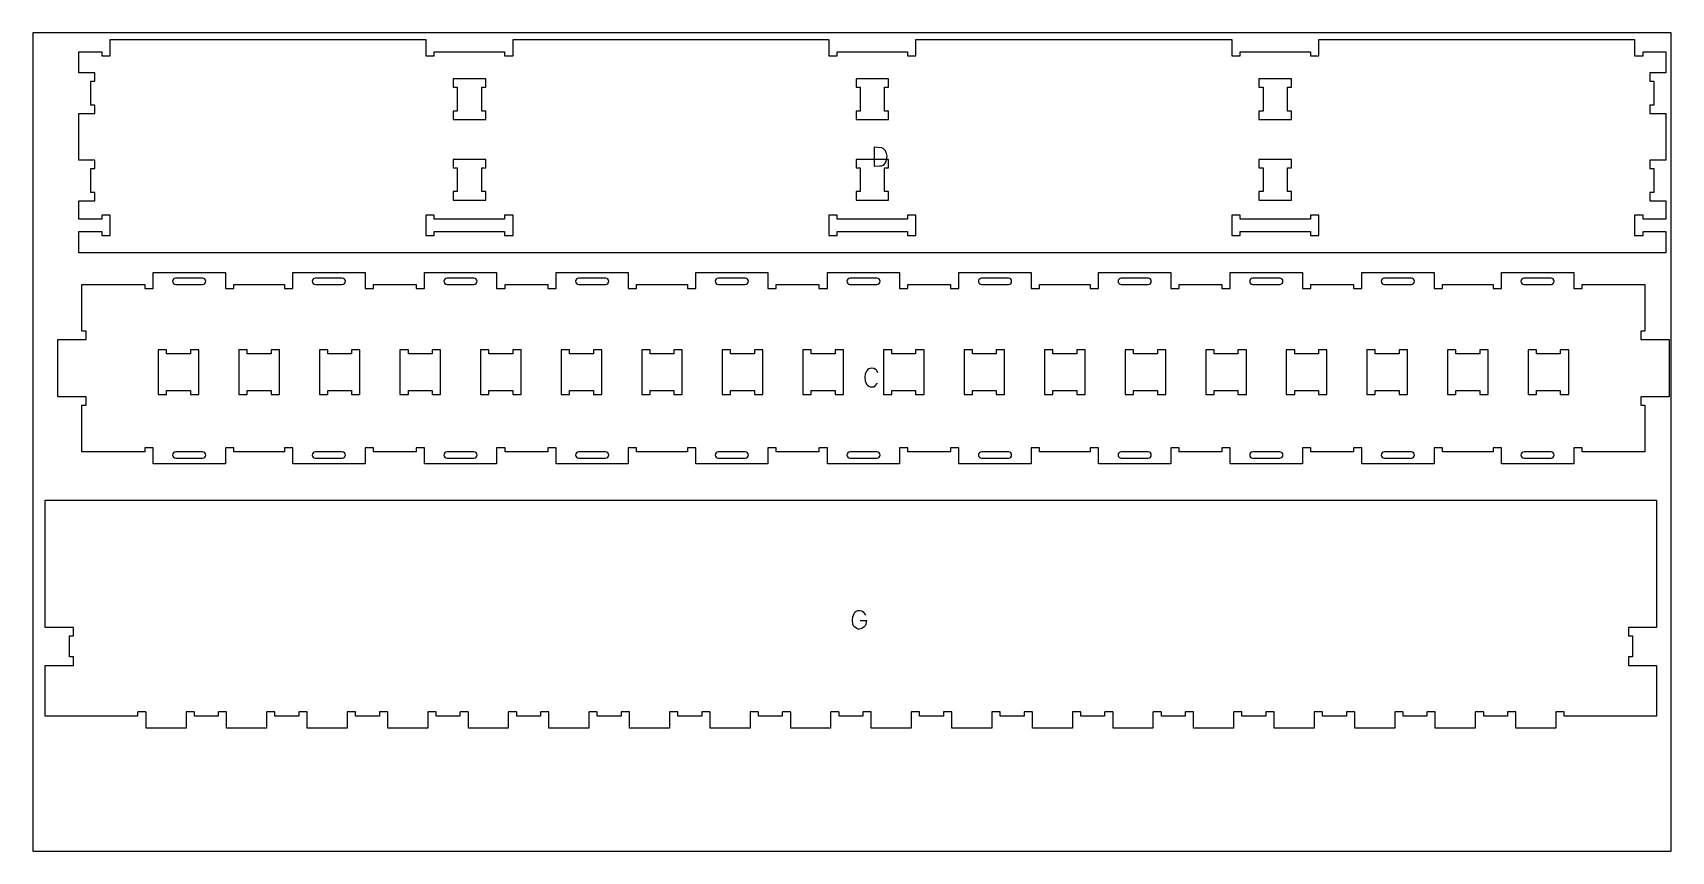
# Model space of a CAD drawing. Header units: millimetres. Extents: x -1220 to 1220, y -2590 to 4787.
# Drawn here: x -1220 to 1220, y -2590 to -1370 of the extents above; entities that cross this region are included whole.
import ezdxf

# ---------------------------------------------------------------- set-up
doc = ezdxf.new("R2010")
doc.units = ezdxf.units.MM
for name, color, linetype, true_color in [('0_SHEET_SPRUCEPLY_2440X122', 1, 'Continuous', 0xff0000), ('1_ANYTOOL_1MMDEEP_LABELS_S', 2, 'Continuous', 0xffff00), ('3_ANYTOOL_CUTTHROUGH_INSID', 4, 'Continuous', 0x00ffff), ('4_ANYTOOL_CUTTHROUGH_OUTSI', 5, 'Continuous', 0x0000ff)]:
    doc.layers.add(name, color=color, linetype=linetype, true_color=true_color)

msp = doc.modelspace()

# ---------------------------------------------------------------- linework, layer by layer
at = {"layer": '0_SHEET_SPRUCEPLY_2440X122'}
msp.add_lwpolyline([(-1220, -1370), (-1220, -2590), (1220, -2590), (1220, -1370)], close=True, dxfattribs=at)
at = {"layer": '1_ANYTOOL_1MMDEEP_LABELS_S'}
msp.add_lwpolyline([(33.1, -1540.7), (33.1, -1568.7), (41.1, -1568.6), (43.9, -1568.3), (46.3, -1567.4), (48.3, -1566), (49.7, -1564), (51.6, -1559.2), (52.2, -1554.1), (51.6, -1549.8), (49.8, -1545.8), (46.6, -1542.3), (44.6, -1541.4)], close=True, dxfattribs=at)
msp.add_lwpolyline([(38.7, -1876.9, 0.131103), (35.1, -1871.9), (32.6, -1870.4), (29.5, -1869.9), (27, -1870.2), (24.9, -1871), (23.1, -1872.4), (21.7, -1874.3), (19.7, -1878.9), (19.1, -1883.9), (19.7, -1889), (21.7, -1893.6), (23.2, -1895.5), (25.1, -1896.9), (27.3, -1897.7), (29.8, -1897.9), (32.4, -1897.6), (34.7, -1896.4), (38, -1892.5)], format="xyb", dxfattribs=at)
msp.add_lwpolyline([(12.3, -2246.1), (21.4, -2246.1), (20.4, -2251.7), (19.4, -2253.9), (17.9, -2255.7), (14.5, -2258.2), (10.8, -2259), (8.9, -2258.8), (7, -2258.2), (3.7, -2255.7), (2.3, -2253.9), (1.3, -2251.5), (0.5, -2245.5), (1.1, -2240.5), (3, -2235.7), (4.4, -2233.6), (6.3, -2232.2), (8.7, -2231.3), (11.4, -2231), (14.4, -2231.5), (16.8, -2233.1), (20.3, -2237.9)], dxfattribs=at)
at = {"layer": '3_ANYTOOL_CUTTHROUGH_INSID'}
for points in [[(-545.4, -1486.8), (-551.4, -1486.8), (-551.4, -1451.3), (-545.4, -1451.3), (-545.4, -1438.8), (-593.9, -1438.8), (-593.9, -1451.3), (-587.9, -1451.3), (-587.9, -1486.8), (-593.9, -1486.8), (-593.9, -1499.3), (-545.4, -1499.3)], [(54.6, -1486.8), (48.6, -1486.8), (48.6, -1451.3), (54.6, -1451.3), (54.6, -1438.8), (6.1, -1438.8), (6.1, -1451.3), (12.1, -1451.3), (12.1, -1486.8), (6.1, -1486.8), (6.1, -1499.3), (54.6, -1499.3)], [(654.6, -1486.8), (648.6, -1486.8), (648.6, -1451.3), (654.6, -1451.3), (654.6, -1438.8), (606.1, -1438.8), (606.1, -1451.3), (612.1, -1451.3), (612.1, -1486.8), (606.1, -1486.8), (606.1, -1499.3), (654.6, -1499.3)], [(-545.4, -1606.8), (-551.4, -1606.8), (-551.4, -1571.3), (-545.4, -1571.3), (-545.4, -1558.8), (-593.9, -1558.8), (-593.9, -1571.3), (-587.9, -1571.3), (-587.9, -1606.8), (-593.9, -1606.8), (-593.9, -1619.3), (-545.4, -1619.3)], [(54.6, -1606.8), (48.6, -1606.8), (48.6, -1571.3), (54.6, -1571.3), (54.6, -1558.8), (6.1, -1558.8), (6.1, -1571.3), (12.1, -1571.3), (12.1, -1606.8), (6.1, -1606.8), (6.1, -1619.3), (54.6, -1619.3)], [(654.6, -1606.8), (648.6, -1606.8), (648.6, -1571.3), (654.6, -1571.3), (654.6, -1558.8), (606.1, -1558.8), (606.1, -1571.3), (612.1, -1571.3), (612.1, -1606.8), (606.1, -1606.8), (606.1, -1619.3), (654.6, -1619.3)], [(-634.5, -1672.3), (-622, -1672.3), (-622, -1666.3), (-517.3, -1666.3), (-517.3, -1672.3), (-504.8, -1672.3), (-504.8, -1641.8), (-517.3, -1641.8), (-517.3, -1647.8), (-622, -1647.8), (-622, -1641.8), (-634.5, -1641.8)], [(-34.5, -1672.3), (-22, -1672.3), (-22, -1666.3), (82.7, -1666.3), (82.7, -1672.3), (95.2, -1672.3), (95.2, -1641.8), (82.7, -1641.8), (82.7, -1647.8), (-22, -1647.8), (-22, -1641.8), (-34.5, -1641.8)], [(565.5, -1672.3), (578, -1672.3), (578, -1666.3), (682.7, -1666.3), (682.7, -1672.3), (695.2, -1672.3), (695.2, -1641.8), (682.7, -1641.8), (682.7, -1647.8), (578, -1647.8), (578, -1641.8), (565.5, -1641.8)], [(-1020.7, -1903.2), (-985.2, -1903.2), (-985.2, -1909.2), (-972.7, -1909.2), (-972.7, -1842.7), (-985.2, -1842.7), (-985.2, -1848.7), (-1020.7, -1848.7), (-1020.7, -1842.7), (-1033.2, -1842.7), (-1033.2, -1909.2), (-1020.7, -1909.2)], [(-900.7, -1903.2), (-865.2, -1903.2), (-865.2, -1909.2), (-852.7, -1909.2), (-852.7, -1842.7), (-865.2, -1842.7), (-865.2, -1848.7), (-900.7, -1848.7), (-900.7, -1842.7), (-913.2, -1842.7), (-913.2, -1909.2), (-900.7, -1909.2)], [(-780.7, -1903.2), (-745.2, -1903.2), (-745.2, -1909.2), (-732.7, -1909.2), (-732.7, -1842.7), (-745.2, -1842.7), (-745.2, -1848.7), (-780.7, -1848.7), (-780.7, -1842.7), (-793.2, -1842.7), (-793.2, -1909.2), (-780.7, -1909.2)], [(-660.7, -1903.2), (-625.2, -1903.2), (-625.2, -1909.2), (-612.7, -1909.2), (-612.7, -1842.7), (-625.2, -1842.7), (-625.2, -1848.7), (-660.7, -1848.7), (-660.7, -1842.7), (-673.2, -1842.7), (-673.2, -1909.2), (-660.7, -1909.2)], [(-540.7, -1903.2), (-505.2, -1903.2), (-505.2, -1909.2), (-492.7, -1909.2), (-492.7, -1842.7), (-505.2, -1842.7), (-505.2, -1848.7), (-540.7, -1848.7), (-540.7, -1842.7), (-553.2, -1842.7), (-553.2, -1909.2), (-540.7, -1909.2)], [(-420.7, -1903.2), (-385.2, -1903.2), (-385.2, -1909.2), (-372.7, -1909.2), (-372.7, -1842.7), (-385.2, -1842.7), (-385.2, -1848.7), (-420.7, -1848.7), (-420.7, -1842.7), (-433.2, -1842.7), (-433.2, -1909.2), (-420.7, -1909.2)], [(-300.7, -1903.2), (-265.2, -1903.2), (-265.2, -1909.2), (-252.7, -1909.2), (-252.7, -1842.7), (-265.2, -1842.7), (-265.2, -1848.7), (-300.7, -1848.7), (-300.7, -1842.7), (-313.2, -1842.7), (-313.2, -1909.2), (-300.7, -1909.2)], [(-180.7, -1903.2), (-145.2, -1903.2), (-145.2, -1909.2), (-132.7, -1909.2), (-132.7, -1842.7), (-145.2, -1842.7), (-145.2, -1848.7), (-180.7, -1848.7), (-180.7, -1842.7), (-193.2, -1842.7), (-193.2, -1909.2), (-180.7, -1909.2)], [(-60.7, -1903.2), (-25.2, -1903.2), (-25.2, -1909.2), (-12.7, -1909.2), (-12.7, -1842.7), (-25.2, -1842.7), (-25.2, -1848.7), (-60.7, -1848.7), (-60.7, -1842.7), (-73.2, -1842.7), (-73.2, -1909.2), (-60.7, -1909.2)], [(59.3, -1909.2), (59.3, -1903.2), (94.8, -1903.2), (94.8, -1909.2), (107.3, -1909.2), (107.3, -1842.7), (94.8, -1842.7), (94.8, -1848.7), (59.3, -1848.7), (59.3, -1842.7), (46.8, -1842.7), (46.8, -1909.2)], [(179.3, -1909.2), (179.3, -1903.2), (214.8, -1903.2), (214.8, -1909.2), (227.3, -1909.2), (227.3, -1842.7), (214.8, -1842.7), (214.8, -1848.7), (179.3, -1848.7), (179.3, -1842.7), (166.8, -1842.7), (166.8, -1909.2)], [(299.3, -1909.2), (299.3, -1903.2), (334.8, -1903.2), (334.8, -1909.2), (347.3, -1909.2), (347.3, -1842.7), (334.8, -1842.7), (334.8, -1848.7), (299.3, -1848.7), (299.3, -1842.7), (286.8, -1842.7), (286.8, -1909.2)], [(419.3, -1909.2), (419.3, -1903.2), (454.8, -1903.2), (454.8, -1909.2), (467.3, -1909.2), (467.3, -1842.7), (454.8, -1842.7), (454.8, -1848.7), (419.3, -1848.7), (419.3, -1842.7), (406.8, -1842.7), (406.8, -1909.2)], [(539.3, -1909.2), (539.3, -1903.2), (574.8, -1903.2), (574.8, -1909.2), (587.3, -1909.2), (587.3, -1842.7), (574.8, -1842.7), (574.8, -1848.7), (539.3, -1848.7), (539.3, -1842.7), (526.8, -1842.7), (526.8, -1909.2)], [(659.3, -1909.2), (659.3, -1903.2), (694.8, -1903.2), (694.8, -1909.2), (707.3, -1909.2), (707.3, -1842.7), (694.8, -1842.7), (694.8, -1848.7), (659.3, -1848.7), (659.3, -1842.7), (646.8, -1842.7), (646.8, -1909.2)], [(779.3, -1909.2), (779.3, -1903.2), (814.8, -1903.2), (814.8, -1909.2), (827.3, -1909.2), (827.3, -1842.7), (814.8, -1842.7), (814.8, -1848.7), (779.3, -1848.7), (779.3, -1842.7), (766.8, -1842.7), (766.8, -1909.2)], [(899.3, -1909.2), (899.3, -1903.2), (934.8, -1903.2), (934.8, -1909.2), (947.3, -1909.2), (947.3, -1842.7), (934.8, -1842.7), (934.8, -1848.7), (899.3, -1848.7), (899.3, -1842.7), (886.8, -1842.7), (886.8, -1909.2)], [(1019.3, -1909.2), (1019.3, -1903.2), (1054.8, -1903.2), (1054.8, -1909.2), (1067.3, -1909.2), (1067.3, -1842.7), (1054.8, -1842.7), (1054.8, -1848.7), (1019.3, -1848.7), (1019.3, -1842.7), (1006.8, -1842.7), (1006.8, -1909.2)]]:
    msp.add_lwpolyline(points, close=True, dxfattribs=at)
for points in [[(-967, -1745.2, 1), (-967, -1735.7), (-1007, -1735.7, 1), (-1007, -1745.2)], [(-759, -1745.2, 1), (-759, -1735.7), (-799, -1735.7, 1), (-799, -1745.2)], [(-563, -1745.2, 1), (-563, -1735.7), (-603, -1735.7, 1), (-603, -1745.2)], [(-367, -1745.2, 1), (-367, -1735.7), (-407, -1735.7, 1), (-407, -1745.2)], [(-159, -1745.2, 1), (-159, -1735.7), (-199, -1735.7, 1), (-199, -1745.2)], [(-3, -1745.2), (37, -1745.2, 1), (37, -1735.7), (-3, -1735.7, 1)], [(193, -1745.2), (233, -1745.2, 1), (233, -1735.7), (193, -1735.7, 1)], [(401, -1745.2), (441, -1745.2, 1), (441, -1735.7), (401, -1735.7, 1)], [(597, -1745.2), (637, -1745.2, 1), (637, -1735.7), (597, -1735.7, 1)], [(793, -1745.2), (833, -1745.2, 1), (833, -1735.7), (793, -1735.7, 1)], [(1001, -1745.2), (1041, -1745.2, 1), (1041, -1735.7), (1001, -1735.7, 1)], [(-967, -1994.7), (-1007, -1994.7, 1), (-1007, -2004.2), (-967, -2004.2, 1)], [(-759, -1994.7), (-799, -1994.7, 1), (-799, -2004.2), (-759, -2004.2, 1)], [(-563, -1994.7), (-603, -1994.7, 1), (-603, -2004.2), (-563, -2004.2, 1)], [(-367, -1994.7), (-407, -1994.7, 1), (-407, -2004.2), (-367, -2004.2, 1)], [(-159, -1994.7), (-199, -1994.7, 1), (-199, -2004.2), (-159, -2004.2, 1)], [(-3, -1994.7, 1), (-3, -2004.2), (37, -2004.2, 1), (37, -1994.7)], [(193, -1994.7, 1), (193, -2004.2), (233, -2004.2, 1), (233, -1994.7)], [(401, -1994.7, 1), (401, -2004.2), (441, -2004.2, 1), (441, -1994.7)], [(597, -1994.7, 1), (597, -2004.2), (637, -2004.2, 1), (637, -1994.7)], [(793, -1994.7, 1), (793, -2004.2), (833, -2004.2, 1), (833, -1994.7)], [(1001, -1994.7, 1), (1001, -2004.2), (1041, -2004.2, 1), (1041, -1994.7)]]:
    msp.add_lwpolyline(points, format="xyb", close=True, dxfattribs=at)
at = {"layer": '4_ANYTOOL_CUTTHROUGH_OUTSI'}
for points in [[(565.5, -1404.1, 0.414214), (565.7, -1404.3), (577.7, -1404.3, 0.414214), (578, -1404.1), (578, -1398.3), (682.7, -1398.3), (682.7, -1404.1, 0.414214), (682.9, -1404.3), (694.9, -1404.3, 0.414214), (695.2, -1404.1), (695.2, -1380.3), (1165.5, -1380.3), (1165.5, -1404.1, 0.414214), (1165.7, -1404.3), (1177.7, -1404.3, 0.414214), (1178, -1404.1), (1178, -1398.3), (1212.1, -1398.3), (1212.1, -1429.8), (1188.3, -1429.8, 0.414214), (1188.1, -1430.1), (1188.1, -1442.1, 0.414214), (1188.3, -1442.3), (1194.1, -1442.3), (1194.1, -1477.8), (1188.3, -1477.8, 0.414214), (1188.1, -1478.1), (1188.1, -1490.1, 0.414214), (1188.3, -1490.3), (1212.1, -1490.3), (1212.1, -1559.8), (1188.3, -1559.8, 0.414214), (1188.1, -1560.1), (1188.1, -1572.1, 0.414214), (1188.3, -1572.3), (1194.1, -1572.3), (1194.1, -1608.3), (1188.3, -1608.3, 0.414221), (1188.1, -1608.6), (1188.1, -1620.1, 0.414206), (1188.3, -1620.3), (1212.1, -1620.3), (1212.1, -1647.8), (1178, -1647.8), (1178, -1642.1, 0.414214), (1177.7, -1641.8), (1165.7, -1641.8, 0.414214), (1165.5, -1642.1), (1165.5, -1672.1, 0.414214), (1165.7, -1672.3), (1177.7, -1672.3, 0.414214), (1178, -1672.1), (1178, -1666.3), (1212.1, -1666.3), (1212.1, -1697.8), (-1151.4, -1697.8), (-1151.4, -1666.3), (-1117.3, -1666.3), (-1117.3, -1672.1, 0.414214), (-1117.1, -1672.3), (-1105.1, -1672.3, 0.414214), (-1104.8, -1672.1), (-1104.8, -1642.1, 0.414214), (-1105.1, -1641.8), (-1117.1, -1641.8, 0.414214), (-1117.3, -1642.1), (-1117.3, -1647.8), (-1151.4, -1647.8), (-1151.4, -1620.3), (-1127.7, -1620.3, 0.414206), (-1127.4, -1620.1), (-1127.4, -1608.6, 0.414221), (-1127.7, -1608.3), (-1133.4, -1608.3), (-1133.4, -1572.3), (-1127.7, -1572.3, 0.414214), (-1127.4, -1572.1), (-1127.4, -1560.1, 0.414214), (-1127.7, -1559.8), (-1151.4, -1559.8), (-1151.4, -1490.3), (-1127.7, -1490.3, 0.414214), (-1127.4, -1490.1), (-1127.4, -1478.1, 0.414214), (-1127.7, -1477.8), (-1133.4, -1477.8), (-1133.4, -1442.3), (-1127.7, -1442.3, 0.414214), (-1127.4, -1442.1), (-1127.4, -1430.1, 0.414214), (-1127.7, -1429.8), (-1151.4, -1429.8), (-1151.4, -1398.3), (-1117.3, -1398.3), (-1117.3, -1404.1, 0.414214), (-1117.1, -1404.3), (-1105.1, -1404.3, 0.414214), (-1104.8, -1404.1), (-1104.8, -1380.3), (-634.5, -1380.3), (-634.5, -1404.1, 0.414214), (-634.3, -1404.3), (-622.3, -1404.3, 0.414214), (-622, -1404.1), (-622, -1398.3), (-517.3, -1398.3), (-517.3, -1404.1, 0.414214), (-517.1, -1404.3), (-505.1, -1404.3, 0.414214), (-504.8, -1404.1), (-504.8, -1380.3), (-34.5, -1380.3), (-34.5, -1404.1, 0.414214), (-34.3, -1404.3), (-22.3, -1404.3, 0.414214), (-22, -1404.1), (-22, -1398.3), (82.7, -1398.3), (82.7, -1404.1, 0.414214), (82.9, -1404.3), (94.9, -1404.3, 0.414214), (95.2, -1404.1), (95.2, -1380.3), (565.5, -1380.3)], [(-112.7, -1988.9, 0.414214), (-113, -1988.7), (-125, -1988.7, 0.414214), (-125.2, -1988.9), (-125.2, -2012.7), (-232.7, -2012.7), (-232.7, -1988.9, 0.414214), (-233, -1988.7), (-245, -1988.7, 0.414214), (-245.2, -1988.9), (-245.2, -1994.7), (-320.7, -1994.7), (-320.7, -1988.9, 0.414214), (-321, -1988.7), (-333, -1988.7, 0.414214), (-333.2, -1988.9), (-333.2, -2012.7), (-440.7, -2012.7), (-440.7, -1988.9, 0.414214), (-441, -1988.7), (-453, -1988.7, 0.414214), (-453.2, -1988.9), (-453.2, -1994.7), (-516.7, -1994.7), (-516.7, -1989, 0.414214), (-517, -1988.7), (-529, -1988.7, 0.414214), (-529.2, -1989), (-529.2, -2012.7), (-636.7, -2012.7), (-636.7, -1989, 0.414214), (-637, -1988.7), (-649, -1988.7, 0.414214), (-649.2, -1989), (-649.2, -1994.7), (-712.7, -1994.7), (-712.7, -1988.9, 0.414214), (-713, -1988.7), (-725, -1988.7, 0.414214), (-725.2, -1988.9), (-725.2, -2012.7), (-832.7, -2012.7), (-832.7, -1988.9, 0.414214), (-833, -1988.7), (-845, -1988.7, 0.414214), (-845.2, -1988.9), (-845.2, -1994.7), (-920.7, -1994.7), (-920.7, -1988.9, 0.414214), (-921, -1988.7), (-933, -1988.7, 0.414214), (-933.2, -1988.9), (-933.2, -2012.7), (-1040.7, -2012.7), (-1040.7, -1988.9, 0.414214), (-1041, -1988.7), (-1053, -1988.7, 0.414214), (-1053.2, -1988.9), (-1053.2, -1994.7), (-1146.7, -1994.7), (-1146.7, -1925.2), (-1141, -1925.2, 0.414214), (-1140.7, -1924.9), (-1140.7, -1912.9, 0.414214), (-1141, -1912.7), (-1182.7, -1912.7), (-1182.7, -1827.2), (-1141, -1827.2, 0.414214), (-1140.7, -1826.9), (-1140.7, -1814.9, 0.414214), (-1141, -1814.7), (-1146.7, -1814.7), (-1146.7, -1745.2), (-1053.2, -1745.2), (-1053.2, -1750.9, 0.414214), (-1053, -1751.2), (-1041, -1751.2, 0.414214), (-1040.7, -1750.9), (-1040.7, -1727.2), (-933.2, -1727.2), (-933.2, -1750.9, 0.414214), (-933, -1751.2), (-921, -1751.2, 0.414214), (-920.7, -1750.9), (-920.7, -1745.2), (-845.2, -1745.2), (-845.2, -1750.9, 0.414214), (-845, -1751.2), (-833, -1751.2, 0.414214), (-832.7, -1750.9), (-832.7, -1727.2), (-725.2, -1727.2), (-725.2, -1750.9, 0.414214), (-725, -1751.2), (-713, -1751.2, 0.414214), (-712.7, -1750.9), (-712.7, -1745.2), (-649.2, -1745.2), (-649.2, -1750.9, 0.414214), (-649, -1751.2), (-637, -1751.2, 0.414214), (-636.7, -1750.9), (-636.7, -1727.2), (-529.2, -1727.2), (-529.2, -1750.9, 0.414214), (-529, -1751.2), (-517, -1751.2, 0.414214), (-516.7, -1750.9), (-516.7, -1745.2), (-453.2, -1745.2), (-453.2, -1750.9, 0.414214), (-453, -1751.2), (-441, -1751.2, 0.414214), (-440.7, -1750.9), (-440.7, -1727.2), (-333.2, -1727.2), (-333.2, -1750.9, 0.414214), (-333, -1751.2), (-321, -1751.2, 0.414214), (-320.7, -1750.9), (-320.7, -1745.2), (-245.2, -1745.2), (-245.2, -1750.9, 0.414214), (-245, -1751.2), (-233, -1751.2, 0.414214), (-232.7, -1750.9), (-232.7, -1727.2), (-125.2, -1727.2), (-125.2, -1750.9, 0.414214), (-125, -1751.2), (-113, -1751.2, 0.414214), (-112.7, -1750.9), (-112.7, -1745.2), (-49.2, -1745.2), (-49.2, -1750.9, 0.414214), (-49, -1751.2), (-37, -1751.2, 0.414214), (-36.7, -1750.9), (-36.7, -1727.2), (70.8, -1727.2), (70.8, -1750.9, 0.414214), (71, -1751.2), (83, -1751.2, 0.414214), (83.3, -1750.9), (83.3, -1745.2), (146.8, -1745.2), (146.8, -1750.9, 0.414214), (147, -1751.2), (159, -1751.2, 0.414214), (159.3, -1750.9), (159.3, -1727.2), (266.8, -1727.2), (266.8, -1750.9, 0.414214), (267, -1751.2), (279, -1751.2, 0.414214), (279.3, -1750.9), (279.3, -1745.2), (354.8, -1745.2), (354.8, -1750.9, 0.414214), (355, -1751.2), (367, -1751.2, 0.414214), (367.3, -1750.9), (367.3, -1727.2), (474.8, -1727.2), (474.8, -1750.9, 0.414214), (475, -1751.2), (487, -1751.2, 0.414214), (487.3, -1750.9), (487.3, -1745.2), (550.8, -1745.2), (550.8, -1750.9, 0.414214), (551, -1751.2), (563, -1751.2, 0.414214), (563.3, -1750.9), (563.3, -1727.2), (670.8, -1727.2), (670.8, -1750.9, 0.414214), (671, -1751.2), (683, -1751.2, 0.414214), (683.3, -1750.9), (683.3, -1745.2), (746.8, -1745.2), (746.8, -1750.9, 0.414214), (747, -1751.2), (759, -1751.2, 0.414214), (759.3, -1750.9), (759.3, -1727.2), (866.8, -1727.2), (866.8, -1750.9, 0.414214), (867, -1751.2), (879, -1751.2, 0.414214), (879.3, -1750.9), (879.3, -1745.2), (954.8, -1745.2), (954.8, -1750.9, 0.414214), (955, -1751.2), (967, -1751.2, 0.414214), (967.3, -1750.9), (967.3, -1727.2), (1074.8, -1727.2), (1074.8, -1750.9, 0.414214), (1075, -1751.2), (1087, -1751.2, 0.414214), (1087.3, -1750.9), (1087.3, -1745.2), (1180.8, -1745.2), (1180.8, -1814.7), (1175, -1814.7, 0.414214), (1174.8, -1814.9), (1174.8, -1826.9, 0.414214), (1175, -1827.2), (1216.8, -1827.2), (1216.8, -1912.7), (1175, -1912.7, 0.414214), (1174.8, -1912.9), (1174.8, -1924.9, 0.414214), (1175, -1925.2), (1180.8, -1925.2), (1180.8, -1994.7), (1087.3, -1994.7), (1087.3, -1988.9, 0.414214), (1087, -1988.7), (1075, -1988.7, 0.414214), (1074.8, -1988.9), (1074.8, -2012.7), (967.3, -2012.7), (967.3, -1988.9, 0.414214), (967, -1988.7), (955, -1988.7, 0.414214), (954.8, -1988.9), (954.8, -1994.7), (879.3, -1994.7), (879.3, -1988.9, 0.414214), (879, -1988.7), (867, -1988.7, 0.414214), (866.8, -1988.9), (866.8, -2012.7), (759.3, -2012.7), (759.3, -1988.9, 0.414214), (759, -1988.7), (747, -1988.7, 0.414214), (746.8, -1988.9), (746.8, -1994.7), (683.3, -1994.7), (683.3, -1989, 0.414214), (683, -1988.7), (671, -1988.7, 0.414214), (670.8, -1989), (670.8, -2012.7), (563.3, -2012.7), (563.3, -1989, 0.414214), (563, -1988.7), (551, -1988.7, 0.414214), (550.8, -1989), (550.8, -1994.7), (487.3, -1994.7), (487.3, -1988.9, 0.414214), (487, -1988.7), (475, -1988.7, 0.414214), (474.8, -1988.9), (474.8, -2012.7), (367.3, -2012.7), (367.3, -1988.9, 0.414214), (367, -1988.7), (355, -1988.7, 0.414214), (354.8, -1988.9), (354.8, -1994.7), (279.3, -1994.7), (279.3, -1988.9, 0.414214), (279, -1988.7), (267, -1988.7, 0.414214), (266.8, -1988.9), (266.8, -2012.7), (159.3, -2012.7), (159.3, -1988.9, 0.414214), (159, -1988.7), (147, -1988.7, 0.414214), (146.8, -1988.9), (146.8, -1994.7), (83.3, -1994.7), (83.3, -1988.9, 0.414214), (83, -1988.7), (71, -1988.7, 0.414214), (70.8, -1988.9), (70.8, -2012.7), (-36.7, -2012.7), (-36.7, -1988.9, 0.414214), (-37, -1988.7), (-49, -1988.7, 0.414214), (-49.2, -1988.9), (-49.2, -1994.7), (-112.7, -1994.7)], [(1060.7, -2382.7, 0.414214), (1060.5, -2382.4), (1048.5, -2382.4, 0.414214), (1048.2, -2382.7), (1048.2, -2406.4), (988.7, -2406.4), (988.7, -2382.7, 0.414214), (988.5, -2382.4), (976.5, -2382.4, 0.414214), (976.2, -2382.7), (976.2, -2388.4), (940.7, -2388.4), (940.7, -2382.7, 0.414214), (940.5, -2382.4), (928.5, -2382.4, 0.414214), (928.2, -2382.7), (928.2, -2406.4), (868.7, -2406.4), (868.7, -2382.7, 0.414214), (868.5, -2382.4), (856.5, -2382.4, 0.414214), (856.2, -2382.7), (856.2, -2388.4), (820.7, -2388.4), (820.7, -2382.7, 0.414214), (820.5, -2382.4), (808.5, -2382.4, 0.414214), (808.2, -2382.7), (808.2, -2406.4), (748.7, -2406.4), (748.7, -2382.7, 0.414214), (748.5, -2382.4), (736.5, -2382.4, 0.414214), (736.2, -2382.7), (736.2, -2388.4), (700.7, -2388.4), (700.7, -2382.7, 0.414214), (700.5, -2382.4), (688.5, -2382.4, 0.414214), (688.2, -2382.7), (688.2, -2406.4), (628.7, -2406.4), (628.7, -2382.7, 0.414214), (628.5, -2382.4), (616.5, -2382.4, 0.414214), (616.2, -2382.7), (616.2, -2388.4), (580.7, -2388.4), (580.7, -2382.7, 0.414214), (580.5, -2382.4), (568.5, -2382.4, 0.414214), (568.2, -2382.7), (568.2, -2406.4), (508.7, -2406.4), (508.7, -2382.7, 0.414214), (508.5, -2382.4), (496.5, -2382.4, 0.414214), (496.2, -2382.7), (496.2, -2388.4), (460.7, -2388.4), (460.7, -2382.7, 0.414214), (460.5, -2382.4), (448.5, -2382.4, 0.414214), (448.2, -2382.7), (448.2, -2406.4), (388.7, -2406.4), (388.7, -2382.7, 0.414214), (388.5, -2382.4), (376.5, -2382.4, 0.414214), (376.2, -2382.7), (376.2, -2388.4), (340.7, -2388.4), (340.7, -2382.7, 0.414214), (340.5, -2382.4), (328.5, -2382.4, 0.414214), (328.2, -2382.7), (328.2, -2406.4), (268.7, -2406.4), (268.7, -2382.7, 0.414214), (268.5, -2382.4), (256.5, -2382.4, 0.414214), (256.2, -2382.7), (256.2, -2388.4), (220.7, -2388.4), (220.7, -2382.7, 0.414213), (220.5, -2382.4), (208.5, -2382.4, 0.414214), (208.2, -2382.7), (208.2, -2406.4), (148.7, -2406.4), (148.7, -2382.7, 0.414214), (148.5, -2382.4), (136.5, -2382.4, 0.414214), (136.2, -2382.7), (136.2, -2388.4), (100.7, -2388.4), (100.7, -2382.7, 0.414213), (100.5, -2382.4), (88.5, -2382.4, 0.414214), (88.2, -2382.7), (88.2, -2406.4), (28.7, -2406.4), (28.7, -2382.7, 0.414214), (28.5, -2382.4), (16.5, -2382.4, 0.414214), (16.2, -2382.7), (16.2, -2388.4), (-19.3, -2388.4), (-19.3, -2382.7, 0.414214), (-19.5, -2382.4), (-31.5, -2382.4, 0.414214), (-31.8, -2382.7), (-31.8, -2406.4), (-91.3, -2406.4), (-91.3, -2382.7, 0.414214), (-91.5, -2382.4), (-103.5, -2382.4, 0.414214), (-103.8, -2382.7), (-103.8, -2388.4), (-139.3, -2388.4), (-139.3, -2382.7, 0.414214), (-139.5, -2382.4), (-151.5, -2382.4, 0.414214), (-151.8, -2382.7), (-151.8, -2406.4), (-211.3, -2406.4), (-211.3, -2382.7, 0.414214), (-211.5, -2382.4), (-223.5, -2382.4, 0.414214), (-223.8, -2382.7), (-223.8, -2388.4), (-259.3, -2388.4), (-259.3, -2382.7, 0.414214), (-259.5, -2382.4), (-271.5, -2382.4, 0.414214), (-271.8, -2382.7), (-271.8, -2406.4), (-331.3, -2406.4), (-331.3, -2382.7, 0.414214), (-331.5, -2382.4), (-343.5, -2382.4, 0.414214), (-343.8, -2382.7), (-343.8, -2388.4), (-379.3, -2388.4), (-379.3, -2382.7, 0.414214), (-379.5, -2382.4), (-391.5, -2382.4, 0.414214), (-391.8, -2382.7), (-391.8, -2406.4), (-451.3, -2406.4), (-451.3, -2382.7, 0.414214), (-451.5, -2382.4), (-463.5, -2382.4, 0.414214), (-463.8, -2382.7), (-463.8, -2388.4), (-499.3, -2388.4), (-499.3, -2382.7, 0.414214), (-499.5, -2382.4), (-511.5, -2382.4, 0.414214), (-511.8, -2382.7), (-511.8, -2406.4), (-571.3, -2406.4), (-571.3, -2382.7, 0.414214), (-571.5, -2382.4), (-583.5, -2382.4, 0.414214), (-583.8, -2382.7), (-583.8, -2388.4), (-619.3, -2388.4), (-619.3, -2382.7, 0.414214), (-619.5, -2382.4), (-631.5, -2382.4, 0.414214), (-631.8, -2382.7), (-631.8, -2406.4), (-691.3, -2406.4), (-691.3, -2382.7, 0.414214), (-691.5, -2382.4), (-703.5, -2382.4, 0.414214), (-703.8, -2382.7), (-703.8, -2388.4), (-739.3, -2388.4), (-739.3, -2382.7, 0.414214), (-739.5, -2382.4), (-751.5, -2382.4, 0.414214), (-751.8, -2382.7), (-751.8, -2406.4), (-811.3, -2406.4), (-811.3, -2382.7, 0.414214), (-811.5, -2382.4), (-823.5, -2382.4, 0.414214), (-823.8, -2382.7), (-823.8, -2388.4), (-859.3, -2388.4), (-859.3, -2382.7, 0.414214), (-859.5, -2382.4), (-871.5, -2382.4, 0.414214), (-871.8, -2382.7), (-871.8, -2406.4), (-931.3, -2406.4), (-931.3, -2382.7, 0.414214), (-931.5, -2382.4), (-943.5, -2382.4, 0.414214), (-943.8, -2382.7), (-943.8, -2388.4), (-979.3, -2388.4), (-979.3, -2382.7, 0.414214), (-979.5, -2382.4), (-991.5, -2382.4, 0.414214), (-991.8, -2382.7), (-991.8, -2406.4), (-1051.3, -2406.4), (-1051.3, -2382.7, 0.414214), (-1051.5, -2382.4), (-1063.5, -2382.4, 0.414214), (-1063.8, -2382.7), (-1063.8, -2388.4), (-1201.3, -2388.4), (-1201.3, -2312.9), (-1159.5, -2312.9, 0.414214), (-1159.3, -2312.7), (-1159.3, -2300.7, 0.414214), (-1159.5, -2300.4), (-1165.3, -2300.4), (-1165.3, -2268.9), (-1159.5, -2268.9, 0.414214), (-1159.3, -2268.7), (-1159.3, -2256.7, 0.414214), (-1159.5, -2256.4), (-1201.3, -2256.4), (-1201.3, -2066.9), (1198.2, -2066.9), (1198.2, -2256.4), (1156.5, -2256.4, 0.414214), (1156.2, -2256.7), (1156.2, -2268.7, 0.414214), (1156.5, -2268.9), (1162.2, -2268.9), (1162.2, -2300.4), (1156.5, -2300.4, 0.414214), (1156.2, -2300.7), (1156.2, -2312.7, 0.414214), (1156.5, -2312.9), (1198.2, -2312.9), (1198.2, -2388.4), (1060.7, -2388.4)]]:
    msp.add_lwpolyline(points, format="xyb", close=True, dxfattribs=at)

doc.saveas('drawing.dxf')
